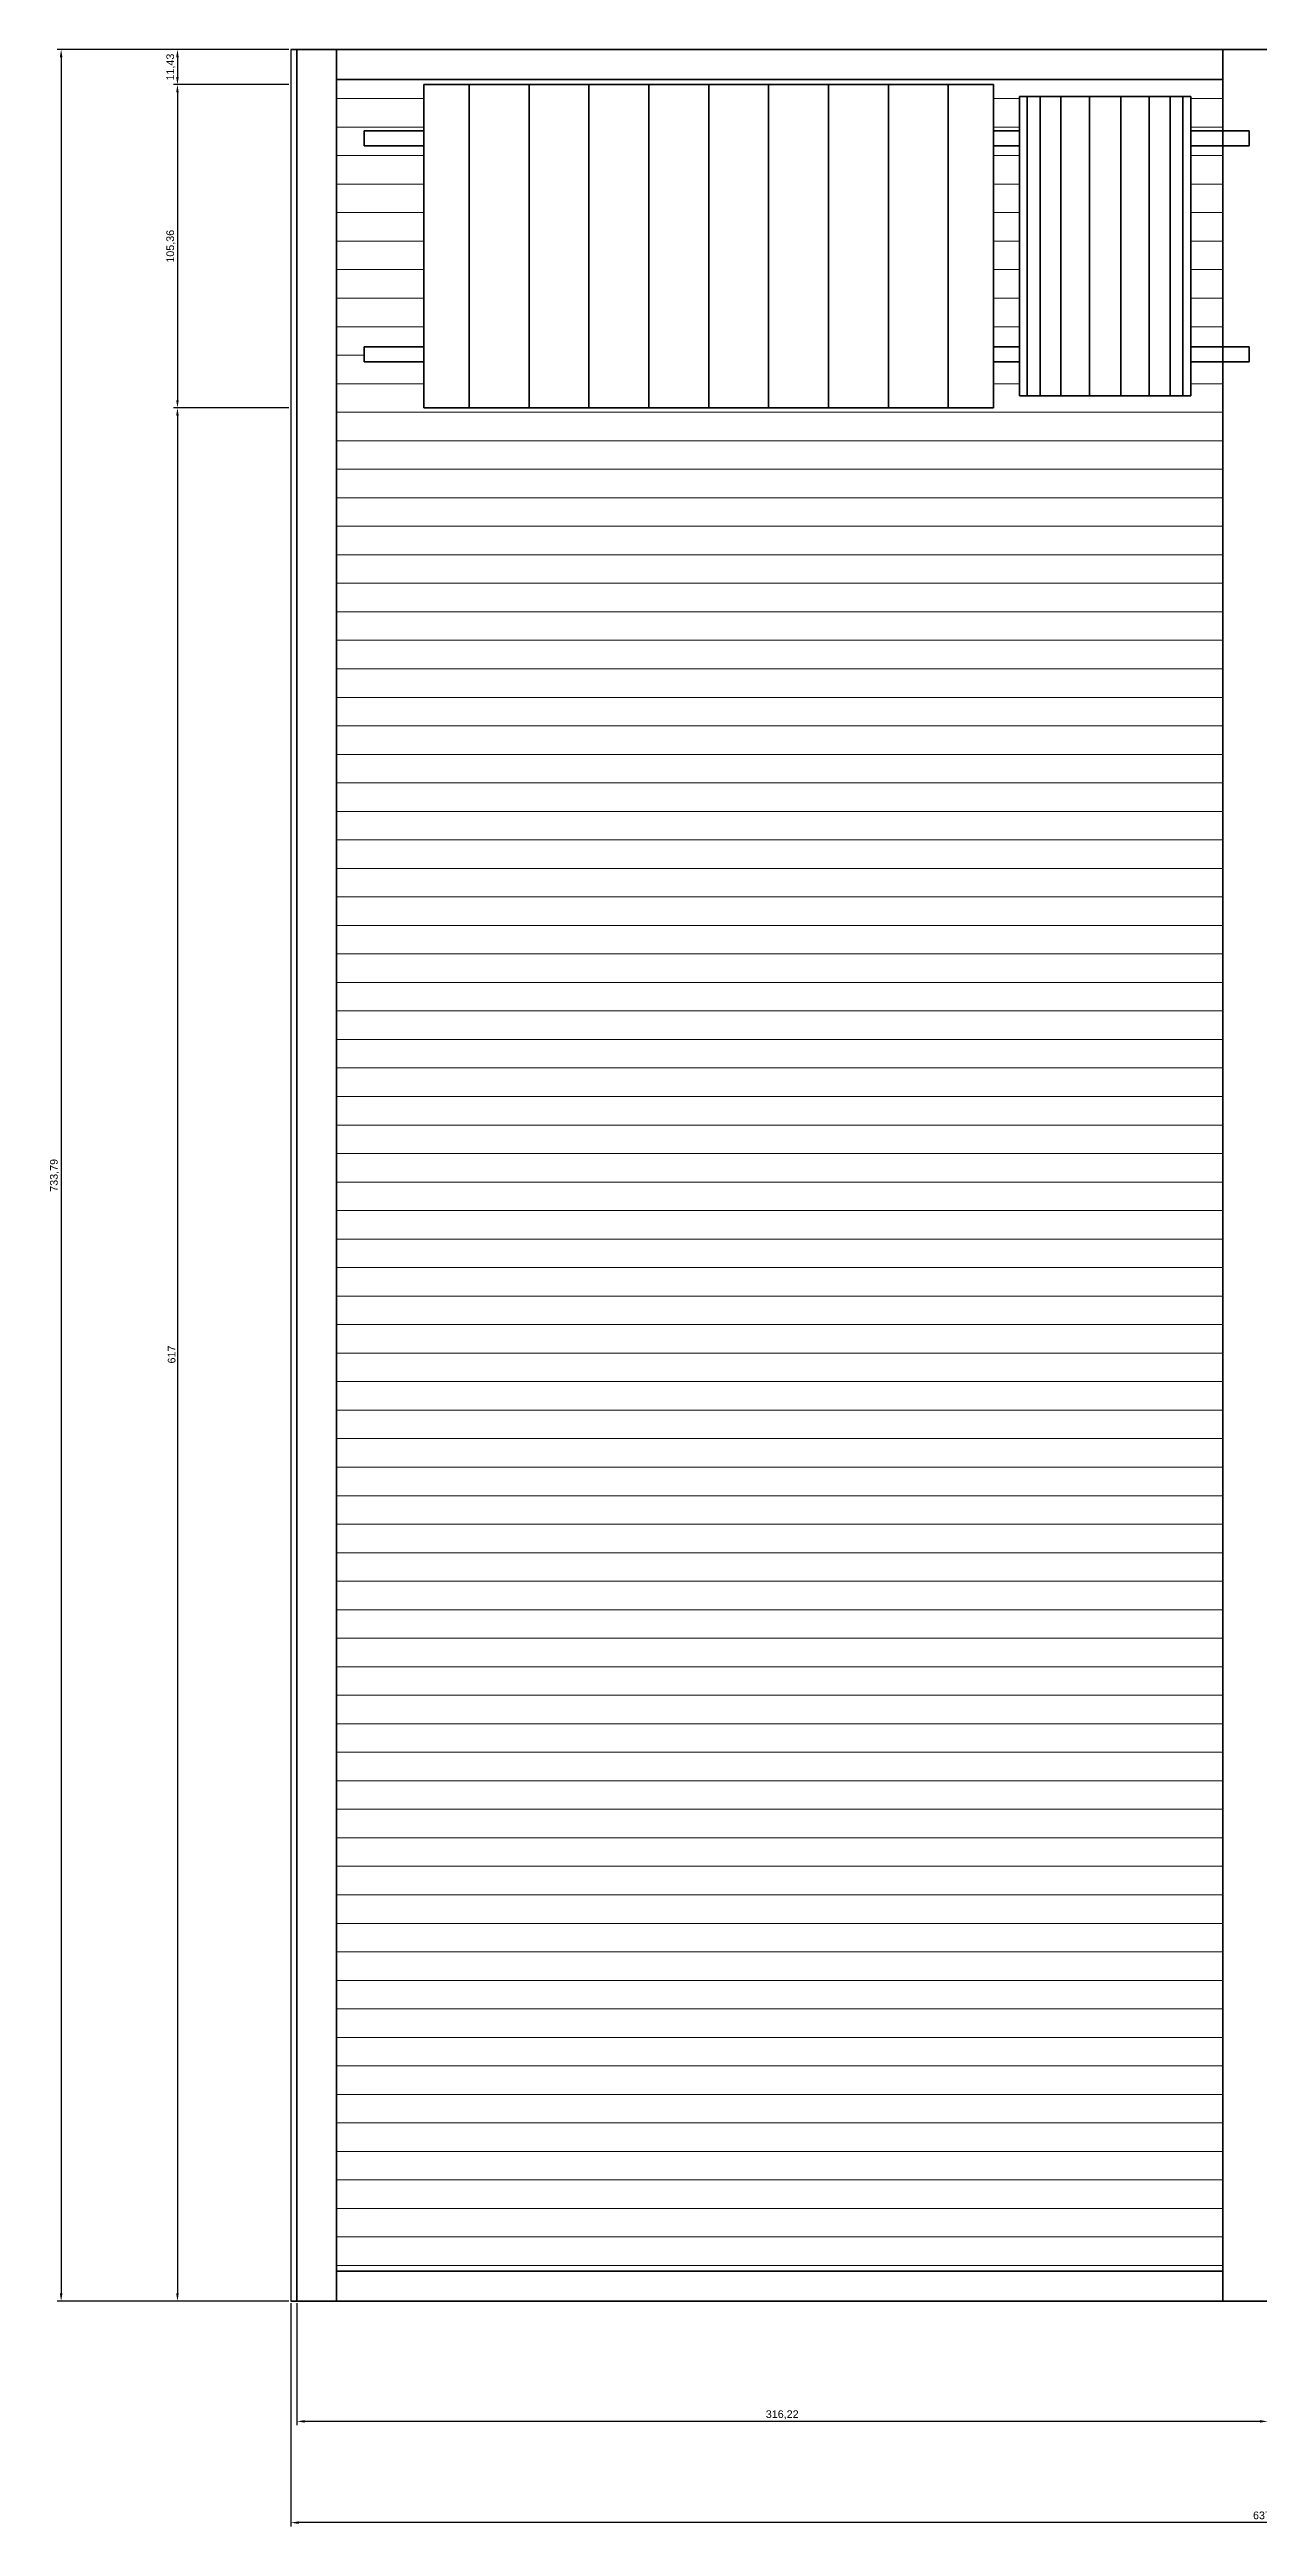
# Model space of a CAD drawing. Header units: millimetres. Extents: x -6628 to -2914, y 892 to 2793.
# Drawn here: x -5047 to -4654, y 1986 to 2793 of the extents above; entities that cross this region are included whole.
import ezdxf

# ---------------------------------------------------------------- set-up
doc = ezdxf.new("R2010")
doc.units = ezdxf.units.MM
doc.layers.get('DEFPOINTS').update_dxf_attribs({"color": 210})
doc.layers.add('A-ELEV-MBE1', color=7, linetype='Continuous', lineweight=35)
doc.layers.add('A-FLOR-PATT', color=8, linetype='Continuous', lineweight=18)
doc.styles.get("Standard").update_dxf_attribs({"font": 'Arial.ttf'})
doc.dimstyles.new('ISO-25', dxfattribs={"dimtxt": 2.5, "dimasz": 2.5, "dimexe": 1.25, "dimexo": 0.625, "dimtad": 1, "dimtxsty": 'Standard', "dimcen": 2.5, "dimadec": 0, "dimazin": 0, "dimtfac": 1, "dimtmove": 0, "dimatfit": 3, "dimfxl": 1, "dimarcsym": 0})

# ---------------------------------------------------------------- blocks, each defined once
blk = doc.blocks.new('*D35')
at = {"color": 0, "lineweight": -2, "transparency": 16777216}
for p, q in [((-4968.87, 2058.51), (-4968.87, 1985.71)), ((-4331.36, 2058.51), (-4331.36, 1985.71)), ((-4333.86, 1986.96), (-4966.37, 1986.96))]:
    blk.add_line(p, q, dxfattribs=at)
at = {"color": 0, "transparency": 16777216}
for points in [[(-4966.37, 1987.37), (-4966.37, 1986.54), (-4968.87, 1986.96)], [(-4333.86, 1987.37), (-4333.86, 1986.54), (-4331.36, 1986.96)]]:
    blk.add_solid(points, dxfattribs=at)
at = {"layer": 'DEFPOINTS', "color": 0, "transparency": 16777216}
for p in [(-4968.87, 2059.14), (-4331.36, 2059.14), (-4968.87, 1986.96)]:
    blk.add_point(p, dxfattribs=at)
at = {"color": 0, "transparency": 16777216, "insert": (-4650.11, 1989.09), "char_height": 2.5, "attachment_point": 5}
blk.add_mtext('637,51', dxfattribs=at)
blk = doc.blocks.new('*D24')
at = {"color": 0, "lineweight": -2, "transparency": 16777216}
for p, q in [((-4966.92, 2058.51), (-4966.92, 2018.7)), ((-4650.7, 2058.51), (-4650.7, 2018.7)), ((-4653.2, 2019.95), (-4964.42, 2019.95))]:
    blk.add_line(p, q, dxfattribs=at)
at = {"color": 0, "transparency": 16777216}
for points in [[(-4964.42, 2020.37), (-4964.42, 2019.54), (-4966.92, 2019.95)], [(-4653.2, 2020.37), (-4653.2, 2019.54), (-4650.7, 2019.95)]]:
    blk.add_solid(points, dxfattribs=at)
at = {"layer": 'DEFPOINTS', "color": 0, "transparency": 16777216}
for p in [(-4966.92, 2059.14), (-4650.7, 2059.14), (-4966.92, 2019.95)]:
    blk.add_point(p, dxfattribs=at)
at = {"color": 0, "transparency": 16777216, "insert": (-4808.81, 2022.08), "char_height": 2.5, "attachment_point": 5}
blk.add_mtext('316,22', dxfattribs=at)
blk = doc.blocks.new('*D26')
at = {"color": 0, "lineweight": -2, "transparency": 16777216}
for p, q in [((-4969.5, 2792.93), (-5044.97, 2792.93)), ((-5043.72, 2790.43), (-5043.72, 2061.64)), ((-4969.5, 2059.14), (-5044.97, 2059.14))]:
    blk.add_line(p, q, dxfattribs=at)
at = {"color": 0, "transparency": 16777216}
for points in [[(-5044.13, 2790.43), (-5043.3, 2790.43), (-5043.72, 2792.93)], [(-5044.13, 2061.64), (-5043.3, 2061.64), (-5043.72, 2059.14)]]:
    blk.add_solid(points, dxfattribs=at)
at = {"layer": 'DEFPOINTS', "color": 0, "transparency": 16777216}
for p in [(-4968.87, 2792.93), (-5043.72, 2059.14), (-4968.87, 2059.14)]:
    blk.add_point(p, dxfattribs=at)
at = {"color": 0, "transparency": 16777216, "insert": (-5045.85, 2426.03), "char_height": 2.5, "attachment_point": 5, "rotation": 90}
blk.add_mtext('733,79', dxfattribs=at)
blk = doc.blocks.new('*D27')
at = {"color": 0, "lineweight": -2, "transparency": 16777216}
for p, q in [((-4969.5, 2792.93), (-5007.07, 2792.93)), ((-5005.82, 2790.43), (-5005.82, 2784)), ((-4969.5, 2781.5), (-5007.07, 2781.5))]:
    blk.add_line(p, q, dxfattribs=at)
at = {"color": 0, "transparency": 16777216}
for points in [[(-5006.24, 2790.43), (-5005.41, 2790.43), (-5005.82, 2792.93)], [(-5006.24, 2784), (-5005.41, 2784), (-5005.82, 2781.5)]]:
    blk.add_solid(points, dxfattribs=at)
at = {"layer": 'DEFPOINTS', "color": 0, "transparency": 16777216}
for p in [(-4968.87, 2792.93), (-5005.82, 2781.5), (-4968.87, 2781.5)]:
    blk.add_point(p, dxfattribs=at)
at = {"color": 0, "transparency": 16777216, "insert": (-5007.95, 2787.21), "char_height": 2.5, "attachment_point": 5, "rotation": 90}
blk.add_mtext('11,43', dxfattribs=at)
blk = doc.blocks.new('*D23')
at = {"color": 0, "lineweight": -2, "transparency": 16777216}
for p, q in [((-4969.5, 2781.5), (-5007.07, 2781.5)), ((-5005.82, 2779), (-5005.82, 2678.64)), ((-4969.5, 2676.14), (-5007.07, 2676.14))]:
    blk.add_line(p, q, dxfattribs=at)
at = {"color": 0, "transparency": 16777216}
for points in [[(-5006.24, 2779), (-5005.41, 2779), (-5005.82, 2781.5)], [(-5006.24, 2678.64), (-5005.41, 2678.64), (-5005.82, 2676.14)]]:
    blk.add_solid(points, dxfattribs=at)
at = {"layer": 'DEFPOINTS', "color": 0, "transparency": 16777216}
for p in [(-4968.87, 2781.5), (-5005.82, 2676.14), (-4968.87, 2676.14)]:
    blk.add_point(p, dxfattribs=at)
at = {"color": 0, "transparency": 16777216, "insert": (-5007.95, 2728.82), "char_height": 2.5, "attachment_point": 5, "rotation": 90}
blk.add_mtext('105,36', dxfattribs=at)
blk = doc.blocks.new('*D28')
at = {"color": 0, "lineweight": -2, "transparency": 16777216}
for p, q in [((-5006.45, 2676.14), (-5007.07, 2676.14)), ((-5005.82, 2673.64), (-5005.82, 2061.64)), ((-4969.5, 2059.14), (-5007.07, 2059.14))]:
    blk.add_line(p, q, dxfattribs=at)
at = {"color": 0, "transparency": 16777216}
for points in [[(-5006.24, 2673.64), (-5005.41, 2673.64), (-5005.82, 2676.14)], [(-5006.24, 2061.64), (-5005.41, 2061.64), (-5005.82, 2059.14)]]:
    blk.add_solid(points, dxfattribs=at)
at = {"layer": 'DEFPOINTS', "color": 0, "transparency": 16777216}
for p in [(-5005.82, 2676.14), (-5005.82, 2059.14), (-4968.87, 2059.14)]:
    blk.add_point(p, dxfattribs=at)
at = {"color": 0, "transparency": 16777216, "insert": (-5007.71, 2367.64), "char_height": 2.5, "attachment_point": 5, "rotation": 90}
blk.add_mtext('617', dxfattribs=at)

msp = doc.modelspace()

# ---------------------------------------------------------------- linework, layer by layer
at = {"color": 0}
msp.add_line((-4968.871, 2792.928), (-4968.871, 2059.137), dxfattribs=at)
at = {"layer": 'A-ELEV-MBE1', "color": 0}
for p, q in [((-4650.696, 2792.927), (-4968.871, 2792.928)), ((-4966.92, 2059.137), (-4966.92, 2792.928)), ((-4954.038, 2792.928), (-4954.038, 2059.137)), ((-4665.33, 2059.137), (-4665.329, 2792.927)), ((-4665.329, 2783.172), (-4954.039, 2783.173)), ((-4925.583, 2676.142), (-4925.583, 2781.499)), ((-4740.009, 2781.499), (-4925.583, 2781.499)), ((-4910.791, 2781.499), (-4910.791, 2676.142)), ((-4891.28, 2781.499), (-4891.28, 2676.142)), ((-4871.77, 2781.499), (-4871.77, 2676.142)), ((-4852.259, 2781.499), (-4852.259, 2676.142)), ((-4832.749, 2781.499), (-4832.749, 2676.142)), ((-4813.238, 2781.499), (-4813.238, 2676.142)), ((-4793.728, 2781.499), (-4793.728, 2676.142)), ((-4774.217, 2781.499), (-4774.217, 2676.142)), ((-4754.707, 2781.499), (-4754.707, 2676.142)), ((-4740.009, 2781.499), (-4740.009, 2676.142)), ((-4731.541, 2680.044), (-4731.541, 2777.597)), ((-4731.541, 2680.044), (-4731.541, 2777.597)), ((-4731.541, 2777.597), (-4675.721, 2777.597)), ((-4729.004, 2680.044), (-4729.004, 2777.597)), ((-4724.775, 2680.044), (-4724.775, 2777.597)), ((-4718.009, 2680.044), (-4718.009, 2777.597)), ((-4708.707, 2680.044), (-4708.707, 2777.597)), ((-4698.555, 2680.044), (-4698.555, 2777.597)), ((-4689.252, 2680.044), (-4689.252, 2777.597)), ((-4682.486, 2680.044), (-4682.486, 2777.597)), ((-4678.258, 2680.044), (-4678.258, 2777.597)), ((-4675.721, 2680.044), (-4675.721, 2777.597)), ((-4925.583, 2766.441), (-4945.015, 2766.441)), ((-4945.015, 2761.563), (-4945.015, 2766.441)), ((-4945.015, 2761.563), (-4925.583, 2761.563)), ((-4740.009, 2766.441), (-4731.541, 2766.441)), ((-4731.541, 2761.563), (-4740.009, 2761.563)), ((-4675.721, 2766.441), (-4656.66, 2766.441)), ((-4656.66, 2761.563), (-4675.721, 2761.563)), ((-4656.66, 2761.563), (-4656.66, 2766.441)), ((-4945.015, 2691.201), (-4945.015, 2696.078)), ((-4945.015, 2696.078), (-4925.583, 2696.078)), ((-4925.583, 2691.201), (-4945.015, 2691.201)), ((-4731.541, 2696.078), (-4740.009, 2696.078)), ((-4740.009, 2696.078), (-4740.009, 2691.201)), ((-4740.009, 2691.201), (-4731.541, 2691.201)), ((-4656.66, 2696.078), (-4675.721, 2696.078)), ((-4675.721, 2691.201), (-4656.66, 2691.201)), ((-4656.66, 2691.201), (-4656.66, 2696.078)), ((-4675.721, 2680.044), (-4731.541, 2680.044)), ((-4925.583, 2676.142), (-4740.009, 2676.142)), ((-4665.33, 2068.892), (-4954.038, 2068.892)), ((-4650.697, 2059.137), (-4968.871, 2059.137))]:
    msp.add_line(p, q, dxfattribs=at)
at = {"layer": 'A-FLOR-PATT', "color": 0, "linetype": 'Continuous'}
for p, q in [((-4954.038, 2776.943), (-4925.583, 2776.943)), ((-4740.009, 2776.943), (-4731.541, 2776.943)), ((-4675.721, 2776.943), (-4665.329, 2776.943)), ((-4954.038, 2767.651), (-4925.583, 2767.651)), ((-4740.009, 2767.651), (-4731.541, 2767.651)), ((-4675.721, 2767.651), (-4665.329, 2767.651)), ((-4954.038, 2758.36), (-4925.583, 2758.36)), ((-4740.009, 2758.36), (-4731.541, 2758.36)), ((-4675.721, 2758.36), (-4665.329, 2758.36)), ((-4954.038, 2749.068), (-4925.583, 2749.068)), ((-4740.009, 2749.068), (-4731.541, 2749.068)), ((-4675.721, 2749.068), (-4665.329, 2749.068)), ((-4954.038, 2739.776), (-4925.583, 2739.776)), ((-4740.009, 2739.776), (-4731.541, 2739.776)), ((-4675.721, 2739.776), (-4665.329, 2739.776)), ((-4954.038, 2730.484), (-4925.583, 2730.484)), ((-4740.009, 2730.484), (-4731.541, 2730.484)), ((-4675.721, 2730.484), (-4665.329, 2730.484)), ((-4954.038, 2721.192), (-4925.583, 2721.192)), ((-4740.009, 2721.192), (-4731.541, 2721.192)), ((-4675.721, 2721.192), (-4665.329, 2721.192)), ((-4954.038, 2711.9), (-4925.583, 2711.9)), ((-4740.009, 2711.9), (-4731.541, 2711.9)), ((-4675.721, 2711.9), (-4665.329, 2711.9)), ((-4954.038, 2702.608), (-4925.583, 2702.608)), ((-4740.009, 2702.608), (-4731.541, 2702.608)), ((-4675.721, 2702.608), (-4665.329, 2702.608)), ((-4954.038, 2693.316), (-4945.015, 2693.316)), ((-4954.038, 2684.024), (-4925.583, 2684.024)), ((-4740.009, 2684.024), (-4731.541, 2684.024)), ((-4675.721, 2684.024), (-4665.329, 2684.024)), ((-4954.038, 2674.732), (-4665.329, 2674.732)), ((-4954.038, 2665.44), (-4665.329, 2665.44)), ((-4954.038, 2656.149), (-4665.329, 2656.149)), ((-4954.038, 2646.857), (-4665.329, 2646.857)), ((-4954.038, 2637.565), (-4665.329, 2637.565)), ((-4954.038, 2628.273), (-4665.329, 2628.273)), ((-4954.038, 2618.981), (-4665.329, 2618.981)), ((-4954.038, 2609.689), (-4665.329, 2609.689)), ((-4954.038, 2600.397), (-4665.329, 2600.397)), ((-4954.038, 2591.105), (-4665.329, 2591.105)), ((-4954.038, 2581.813), (-4665.329, 2581.813)), ((-4954.038, 2572.521), (-4665.329, 2572.521)), ((-4954.038, 2563.229), (-4665.329, 2563.229)), ((-4954.038, 2553.938), (-4665.329, 2553.938)), ((-4954.038, 2544.646), (-4665.329, 2544.646)), ((-4954.038, 2535.354), (-4665.33, 2535.354)), ((-4954.038, 2526.062), (-4665.33, 2526.062)), ((-4954.038, 2516.77), (-4665.33, 2516.77)), ((-4954.038, 2507.478), (-4665.33, 2507.478)), ((-4954.038, 2498.186), (-4665.33, 2498.186)), ((-4954.038, 2488.894), (-4665.33, 2488.894)), ((-4954.038, 2479.602), (-4665.33, 2479.602)), ((-4954.038, 2470.31), (-4665.33, 2470.31)), ((-4954.038, 2461.018), (-4665.33, 2461.018)), ((-4954.038, 2451.727), (-4665.33, 2451.727)), ((-4954.038, 2442.435), (-4665.33, 2442.435)), ((-4954.038, 2433.143), (-4665.33, 2433.143)), ((-4954.038, 2423.851), (-4665.33, 2423.851)), ((-4954.038, 2414.559), (-4665.33, 2414.559)), ((-4954.038, 2405.267), (-4665.33, 2405.267)), ((-4954.038, 2395.975), (-4665.33, 2395.975)), ((-4954.038, 2386.683), (-4665.33, 2386.683)), ((-4954.038, 2377.391), (-4812.182, 2377.391)), ((-4812.182, 2377.391), (-4665.33, 2377.391)), ((-4954.038, 2368.099), (-4665.33, 2368.099)), ((-4954.038, 2358.807), (-4665.33, 2358.807)), ((-4954.038, 2349.516), (-4665.33, 2349.516)), ((-4954.038, 2340.224), (-4665.33, 2340.224)), ((-4954.038, 2330.932), (-4665.33, 2330.932)), ((-4954.038, 2321.64), (-4665.33, 2321.64)), ((-4954.038, 2312.348), (-4665.33, 2312.348)), ((-4954.038, 2303.056), (-4665.33, 2303.056)), ((-4954.038, 2293.764), (-4665.33, 2293.764)), ((-4954.038, 2284.472), (-4665.33, 2284.472)), ((-4954.038, 2275.18), (-4665.33, 2275.18)), ((-4954.038, 2265.888), (-4665.33, 2265.888)), ((-4954.038, 2256.597), (-4665.33, 2256.597)), ((-4954.038, 2247.305), (-4665.33, 2247.305)), ((-4954.038, 2238.013), (-4665.33, 2238.013)), ((-4954.038, 2228.721), (-4665.33, 2228.721)), ((-4954.038, 2219.429), (-4665.33, 2219.429)), ((-4954.038, 2210.137), (-4665.33, 2210.137)), ((-4954.038, 2200.845), (-4665.33, 2200.845)), ((-4954.038, 2191.553), (-4665.33, 2191.553)), ((-4954.038, 2182.261), (-4665.33, 2182.261)), ((-4954.038, 2172.969), (-4665.33, 2172.969)), ((-4954.038, 2163.677), (-4665.33, 2163.677)), ((-4954.038, 2154.386), (-4665.33, 2154.386)), ((-4954.038, 2145.094), (-4665.33, 2145.094)), ((-4954.038, 2135.802), (-4665.33, 2135.802)), ((-4954.038, 2126.51), (-4665.33, 2126.51)), ((-4954.038, 2117.218), (-4665.33, 2117.218)), ((-4954.038, 2107.926), (-4665.33, 2107.926)), ((-4954.038, 2098.634), (-4665.33, 2098.634)), ((-4954.038, 2089.342), (-4665.33, 2089.342)), ((-4954.038, 2080.05), (-4665.33, 2080.05)), ((-4954.038, 2070.758), (-4665.33, 2070.758))]:
    msp.add_line(p, q, dxfattribs=at)

# ---------------------------------------------------------------- dimensions: what is measured, and where the dimension line sits
at = {"color": 3}
for base, p1, p2, picture, middle in [((-5043.715, 2059.137), (-4968.871, 2792.928), (-4968.871, 2059.137), '*D26', (-5045.846, 2426.033)), ((-5005.823, 2676.142), (-4968.871, 2781.499), (-4968.871, 2676.142), '*D23', (-5007.953, 2728.821)), ((-5005.8226, 2059.1372), (-5005.8226, 2676.142), (-4968.8709, 2059.1372), '*D28', (-5007.7147, 2367.6396))]:
    dim = msp.add_linear_dim(base=base, p1=p1, p2=p2, angle=90, dimstyle='ISO-25', dxfattribs=at)
    dim.commit()
    dim.dimension.update_dxf_attribs({"geometry": picture, "text_midpoint": middle})
dim = msp.add_linear_dim(base=(-5005.823, 2781.499), p1=(-4968.871, 2792.928), p2=(-4968.871, 2781.499), angle=90, dimstyle='ISO-25', dxfattribs=at)
dim.commit()
dim.dimension.update_dxf_attribs({"geometry": '*D27', "text_midpoint": (-5005.823, 2787.213), "dimtype": 160})
for base, p1, p2, picture, middle in [((-4968.871, 1986.958), (-4331.358, 2059.137), (-4968.871, 2059.137), '*D35', (-4650.114, 1989.089)), ((-4966.92, 2019.952), (-4650.697, 2059.137), (-4966.92, 2059.137), '*D24', (-4808.809, 2022.083))]:
    dim = msp.add_linear_dim(base=base, p1=p1, p2=p2, dimstyle='ISO-25', dxfattribs=at)
    dim.commit()
    dim.dimension.update_dxf_attribs({"geometry": picture, "text_midpoint": middle})

doc.saveas('drawing.dxf')
